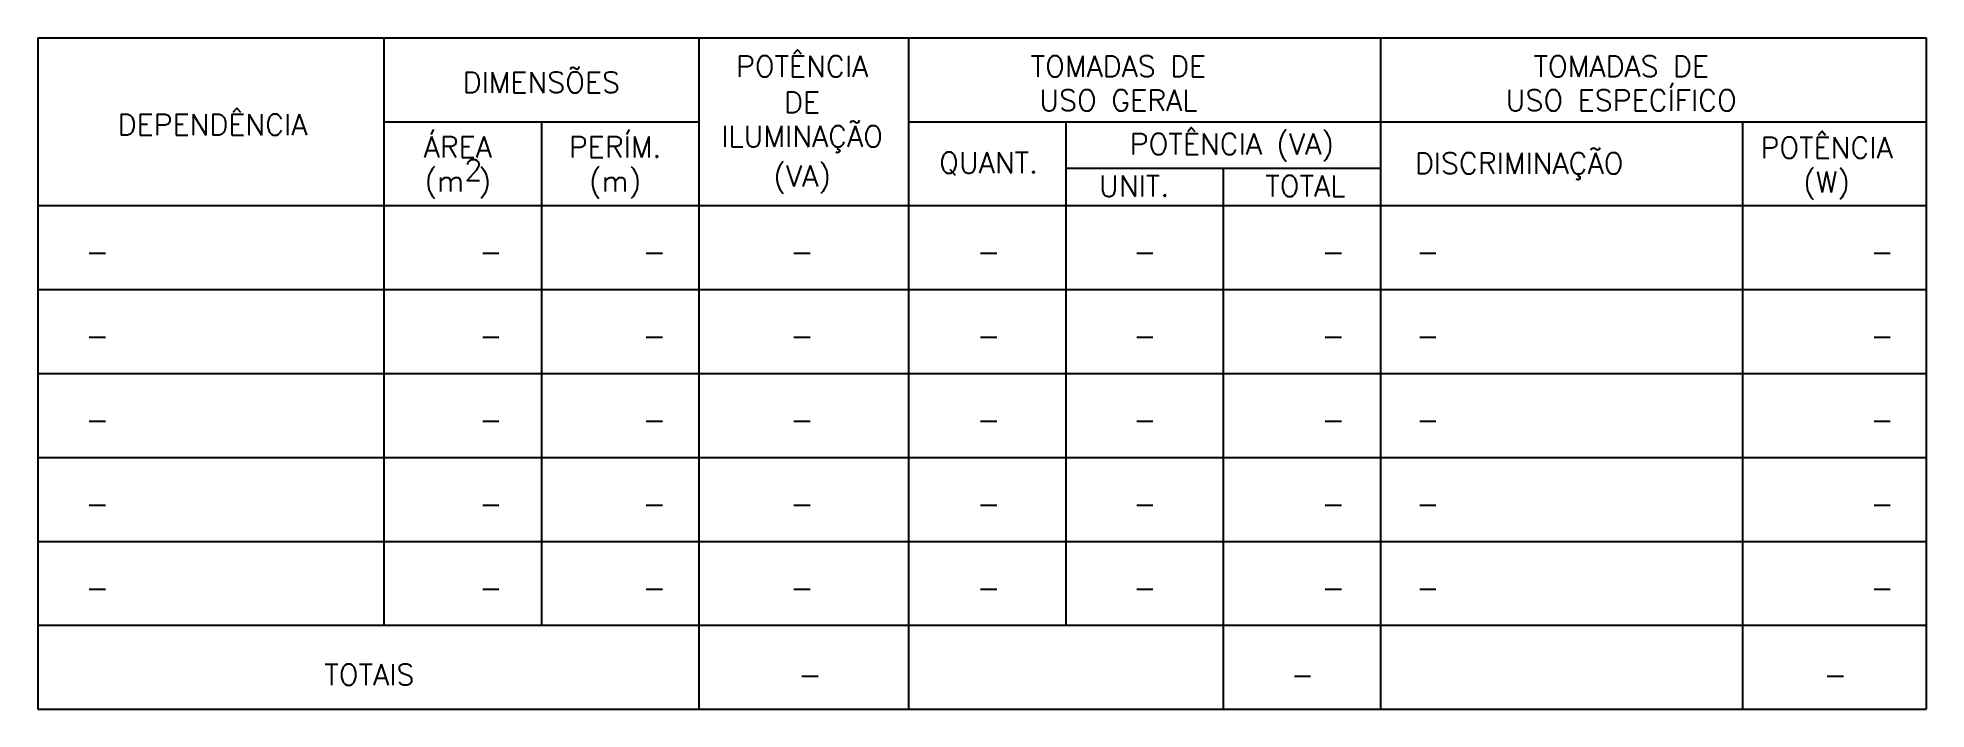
# Model space of a CAD drawing. Header units: millimetres. Extents: x -2853.2 to -2835.2, y 3745.3 to 3751.7.
import ezdxf
from ezdxf.enums import TextEntityAlignment as Align

# ---------------------------------------------------------------- set-up
doc = ezdxf.new("R2010")
doc.units = ezdxf.units.MM
doc.header["$LTSCALE"] = 10
doc.layers.add('100-txt_r80', color=2, linetype='Continuous')
doc.layers.add('ELE_TABELAS', color=3, linetype='Continuous')
doc.styles.add('r80', font='romans.shx')

msp = doc.modelspace()

# ---------------------------------------------------------------- linework, layer by layer
at = {"layer": 'ELE_TABELAS'}
for p, q in [((-2853.191, 3751.663), (-2835.191, 3751.663)), ((-2853.191, 3751.663), (-2853.191, 3745.263)), ((-2849.891, 3751.663), (-2849.891, 3746.063)), ((-2846.891, 3751.663), (-2846.891, 3745.263)), ((-2844.891, 3751.663), (-2844.891, 3745.263)), ((-2840.391, 3751.663), (-2840.391, 3745.263)), ((-2835.191, 3751.663), (-2835.191, 3745.263)), ((-2849.891, 3750.863), (-2846.891, 3750.863)), ((-2848.391, 3750.863), (-2848.391, 3746.063)), ((-2844.891, 3750.863), (-2835.191, 3750.863)), ((-2843.391, 3750.863), (-2843.391, 3746.063)), ((-2836.941, 3750.863), (-2836.941, 3745.263)), ((-2843.391, 3750.42), (-2840.391, 3750.42)), ((-2841.891, 3750.42), (-2841.891, 3745.263)), ((-2853.191, 3750.063), (-2835.191, 3750.063)), ((-2853.191, 3746.063), (-2835.191, 3746.063)), ((-2853.191, 3745.263), (-2835.191, 3745.263))]:
    msp.add_line(p, q, dxfattribs=at)
at = {"layer": 'ELE_TABELAS', "color": 2}
for p, q in [((-2853.191, 3749.263), (-2835.191, 3749.263)), ((-2853.191, 3748.463), (-2835.191, 3748.463)), ((-2853.191, 3747.663), (-2835.191, 3747.663)), ((-2853.191, 3746.863), (-2835.191, 3746.863))]:
    msp.add_line(p, q, dxfattribs=at)

# ---------------------------------------------------------------- texts
at = {"layer": '100-txt_r80', "style": 'r80'}
for s, p in [('DIMENSÕES', (-2848.391, 3751.263)), ('DEPENDÊNCIA', (-2851.525, 3750.863)), ('POTÊNCIA (VA)', (-2841.81, 3750.645)), ('POTÊNCIA', (-2836.141, 3750.645)), ('QUANT.', (-2844.128, 3750.464)), ('DISCRIMINAÇÃO', (-2839.071, 3750.464)), ('(W)', (-2836.141, 3750.274))]:
    msp.add_text(s, height=0.2, dxfattribs=at).set_placement(p, align=Align.MIDDLE)
for s, p in [('POTÊNCIA', (-2845.906, 3751.29)), ('TOMADAS DE', (-2842.891, 3751.29)), ('TOMADAS DE', (-2838.098, 3751.29)), ('USO ESPECÍFICO', (-2838.098, 3750.967)), ('DE', (-2845.906, 3750.947)), ('USO GERAL', (-2842.891, 3750.967)), ('ILUMINAÇÃO', (-2845.906, 3750.624)), ('ÁREA', (-2849.188, 3750.521)), ('PERÍM.', (-2847.688, 3750.521)), ('2', (-2849.039, 3750.302)), ('(VA)', (-2845.906, 3750.245)), ('(m )', (-2849.188, 3750.197)), ('(m)', (-2847.688, 3750.197)), ('TOTAIS', (-2850.03, 3745.492)), ('-', (-2845.831, 3745.492)), ('-', (-2841.136, 3745.492)), ('-', (-2836.058, 3745.492))]:
    msp.add_text(s, height=0.2, dxfattribs=at).set_placement(p, align=Align.CENTER)
at = {"layer": '100-txt_r80', "color": 3, "style": 'r80'}
for s, p in [('UNIT.', (-2842.741, 3750.249)), ('TOTAL', (-2841.108, 3750.249))]:
    msp.add_text(s, height=0.2, dxfattribs=at).set_placement(p, align=Align.MIDDLE)
at = {"layer": '100-txt_r80', "color": 2, "style": 'r80'}
for p in [(-2852.735, 3749.523), (-2840.053, 3749.523), (-2852.735, 3748.723), (-2840.053, 3748.723), (-2852.735, 3747.923), (-2840.053, 3747.923), (-2852.735, 3747.123), (-2840.053, 3747.123), (-2852.735, 3746.323), (-2840.053, 3746.323)]:
    msp.add_text('-', height=0.2, dxfattribs=at).set_placement(p)
for p in [(-2848.761, 3749.523), (-2847.202, 3749.523), (-2842.527, 3749.523), (-2840.731, 3749.523), (-2835.499, 3749.523), (-2848.761, 3748.723), (-2847.202, 3748.723), (-2842.527, 3748.723), (-2840.731, 3748.723), (-2835.499, 3748.723), (-2848.761, 3747.923), (-2847.202, 3747.923), (-2842.527, 3747.923), (-2840.731, 3747.923), (-2835.499, 3747.923), (-2848.761, 3747.123), (-2847.202, 3747.123), (-2842.527, 3747.123), (-2840.731, 3747.123), (-2835.499, 3747.123), (-2848.761, 3746.323), (-2847.202, 3746.323), (-2842.527, 3746.323), (-2840.731, 3746.323), (-2835.499, 3746.323)]:
    msp.add_text('-', height=0.2, dxfattribs=at).set_placement(p, align=Align.RIGHT)
for p in [(-2845.906, 3749.523), (-2844.128, 3749.523), (-2845.906, 3748.723), (-2844.128, 3748.723), (-2845.906, 3747.923), (-2844.128, 3747.923), (-2845.906, 3747.123), (-2844.128, 3747.123), (-2845.906, 3746.323), (-2844.128, 3746.323)]:
    msp.add_text('-', height=0.2, dxfattribs=at).set_placement(p, align=Align.CENTER)

doc.saveas('drawing.dxf')
